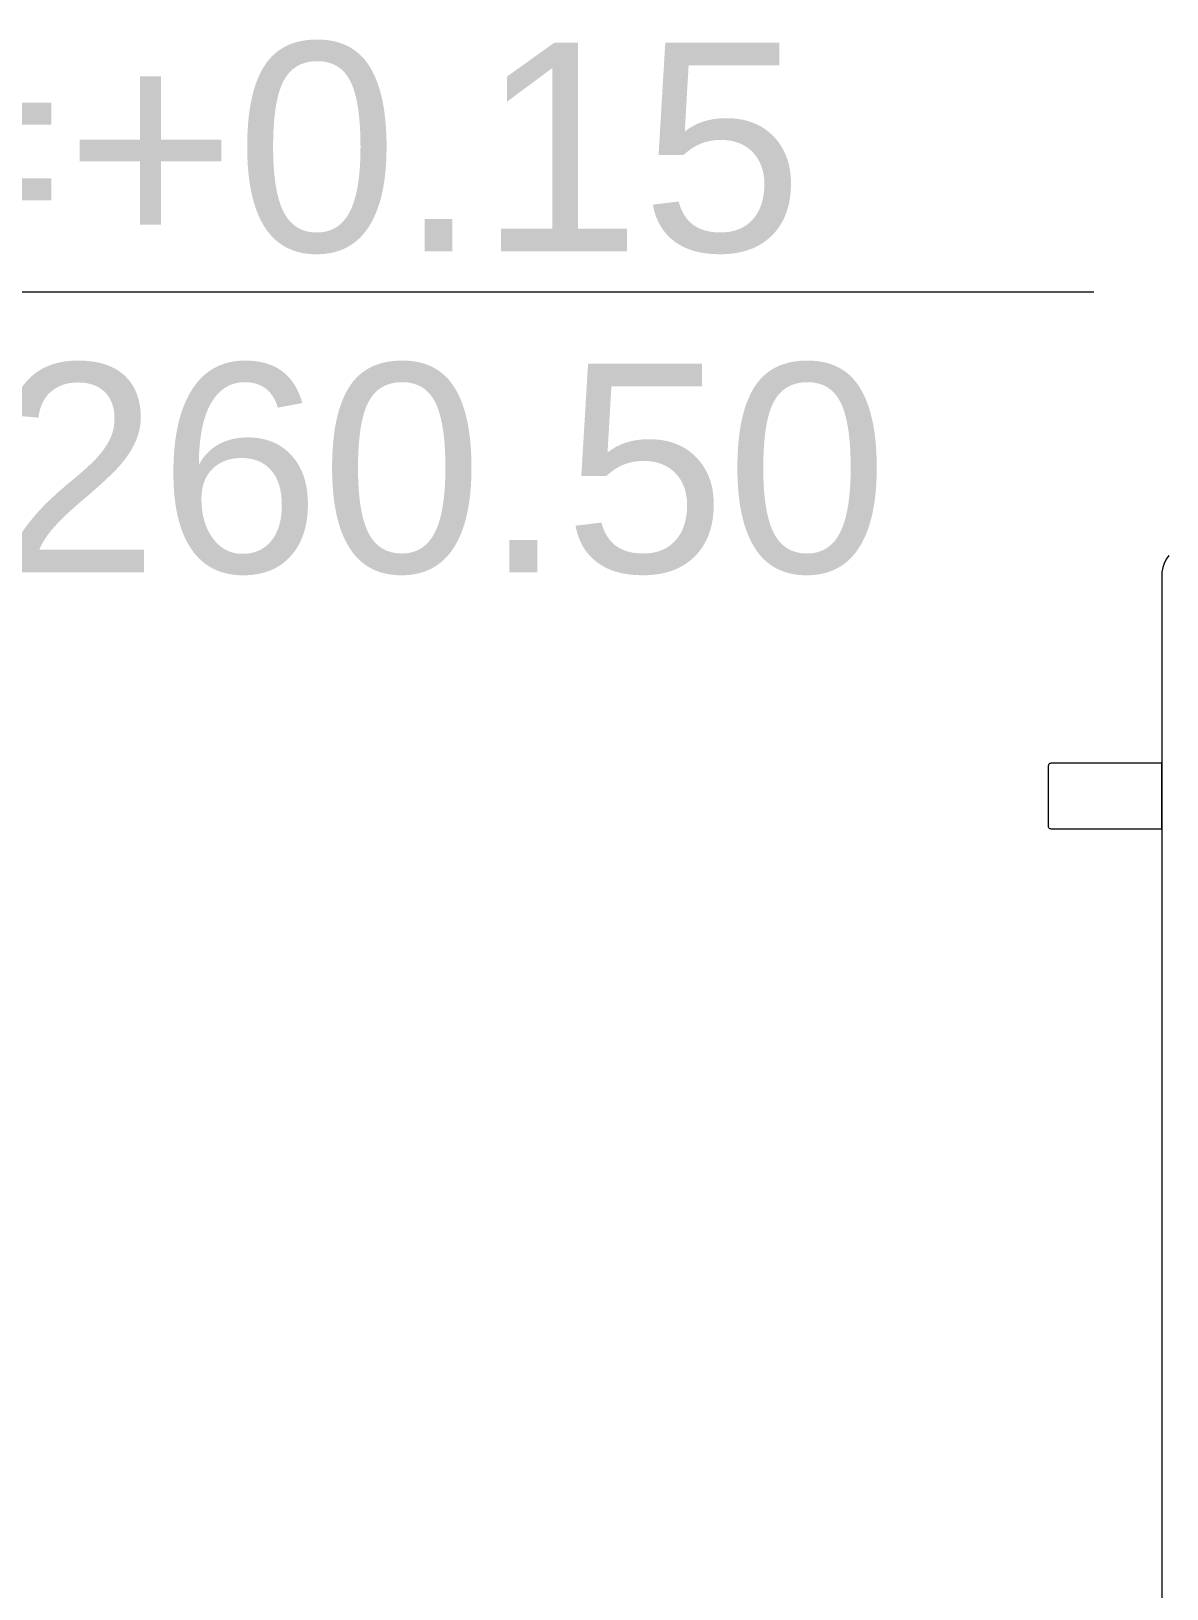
# Model space of a CAD drawing. Header units: metres. Extents: x 349075 to 349285, y 9281902 to 9282050.
# Drawn here: x 349109.634 to 349110.287, y 9281982.316 to 9281983.212 of the extents above; entities that cross this region are included whole.
import ezdxf

# ---------------------------------------------------------------- set-up
doc = ezdxf.new("R2010")
doc.units = ezdxf.units.M
doc.header["$LTSCALE"] = 0.25
doc.layers.add('ARQ-FONDO', color=253, linetype='CONTINUOUS', lineweight=9)
doc.styles.add('Arial_1', font='arial.ttf', dxfattribs={"height": 0.15})

# ---------------------------------------------------------------- blocks, each defined once
blk = doc.blocks.new('Cotas de elevación - M_Cota de elevación - Destino rellenado-517392-Nivel 1')
at = {"layer": 'ARQ-FONDO'}
for p, q in [((0, -0.0015), (0, 0.0015)), ((-0.0015, 0), (0.013, 0))]:
    blk.add_line(p, q, dxfattribs=at)
blk.add_circle((0, 0), 0.001, dxfattribs=at)
blk = doc.blocks.new('maquina de coser')
at = {"layer": 'ARQ-FONDO', "lineweight": 0}
for p, q in [((0.4273, 0.86361), (0.42735, 0.86398)), ((0.4273, 0.8), (0.4273, 0.86361)), ((0.42735, 0.86398), (0.42739, 0.86411)), ((0.42739, 0.86411), (0.42752, 0.86444)), ((0.42752, 0.86444), (0.42772, 0.86472)), ((0.42772, 0.86472), (0.42798, 0.86494)), ((0.42798, 0.86494), (0.42828, 0.86508)), ((0.42828, 0.86508), (0.42861, 0.86512)), ((0.42861, 0.86512), (0.46379, 0.86512)), ((0.46412, 0.86508), (0.46379, 0.86512)), ((0.46443, 0.86494), (0.46412, 0.86508)), ((0.46469, 0.86472), (0.46443, 0.86494)), ((0.46489, 0.86444), (0.46469, 0.86472)), ((0.46502, 0.86411), (0.46489, 0.86444)), ((0.46506, 0.86398), (0.46502, 0.86411)), ((0.46511, 0.86361), (0.46506, 0.86398)), ((0.46511, 0.8), (0.46511, 0.86361)), ((0.4273, 0.8), (0.4273, 0.80696)), ((0.46511, 0.8), (0.46511, 0.80696)), ((0.46511, 0.8), (-0.7388, 0.8)), ((0.4273, 0.8), (0.46511, 0.8)), ((0.57245, 0.8), (0.46511, 0.8)), ((0.57505, 0.79983), (0.57245, 0.8)), ((0.5776, 0.79932), (0.57505, 0.79983)), ((0.58006, 0.79849), (0.5776, 0.79932)), ((0.58239, 0.79734), (0.58006, 0.79849)), ((0.58455, 0.79589), (0.58239, 0.79734))]:
    blk.add_line(p, q, dxfattribs=at)
blk = doc.blocks.new('bloque pg edf 04')
at = {"layer": 'ARQ-FONDO', "xscale": 99.99999999999991, "yscale": 99.99999999999991, "zscale": 99.99999999999991}
blk.add_blockref('Cotas de elevación - M_Cota de elevación - Destino rellenado-517392-Nivel 1', (-5.64463, 30.98738, 20.54864), dxfattribs=at)
at = {"layer": 'ARQ-FONDO', "lineweight": 5, "rotation": 90}
blk.add_blockref('maquina de coser', (-3.50556, 30.25123, 20.54864), dxfattribs=at)
at = {"layer": 'ARQ-FONDO', "char_height": 0.12, "width": 0.9021419, "attachment_point": 1, "line_spacing_factor": 0.941778, "style": 'Arial_1'}
for s, insert in [('NPT=+0.15', (-5.36891, 31.13077, 20.54864)), ('NT=+260.50', (-5.39474, 30.94615, 20.54864))]:
    blk.add_mtext(s, dxfattribs=dict(at, insert=insert))

msp = doc.modelspace()

# ---------------------------------------------------------------- block references
at = {"layer": 'ARQ-FONDO', "lineweight": 5}
msp.add_blockref('bloque pg edf 04', (349114.58967, 9281952.07449), dxfattribs=at)

doc.saveas('drawing.dxf')
